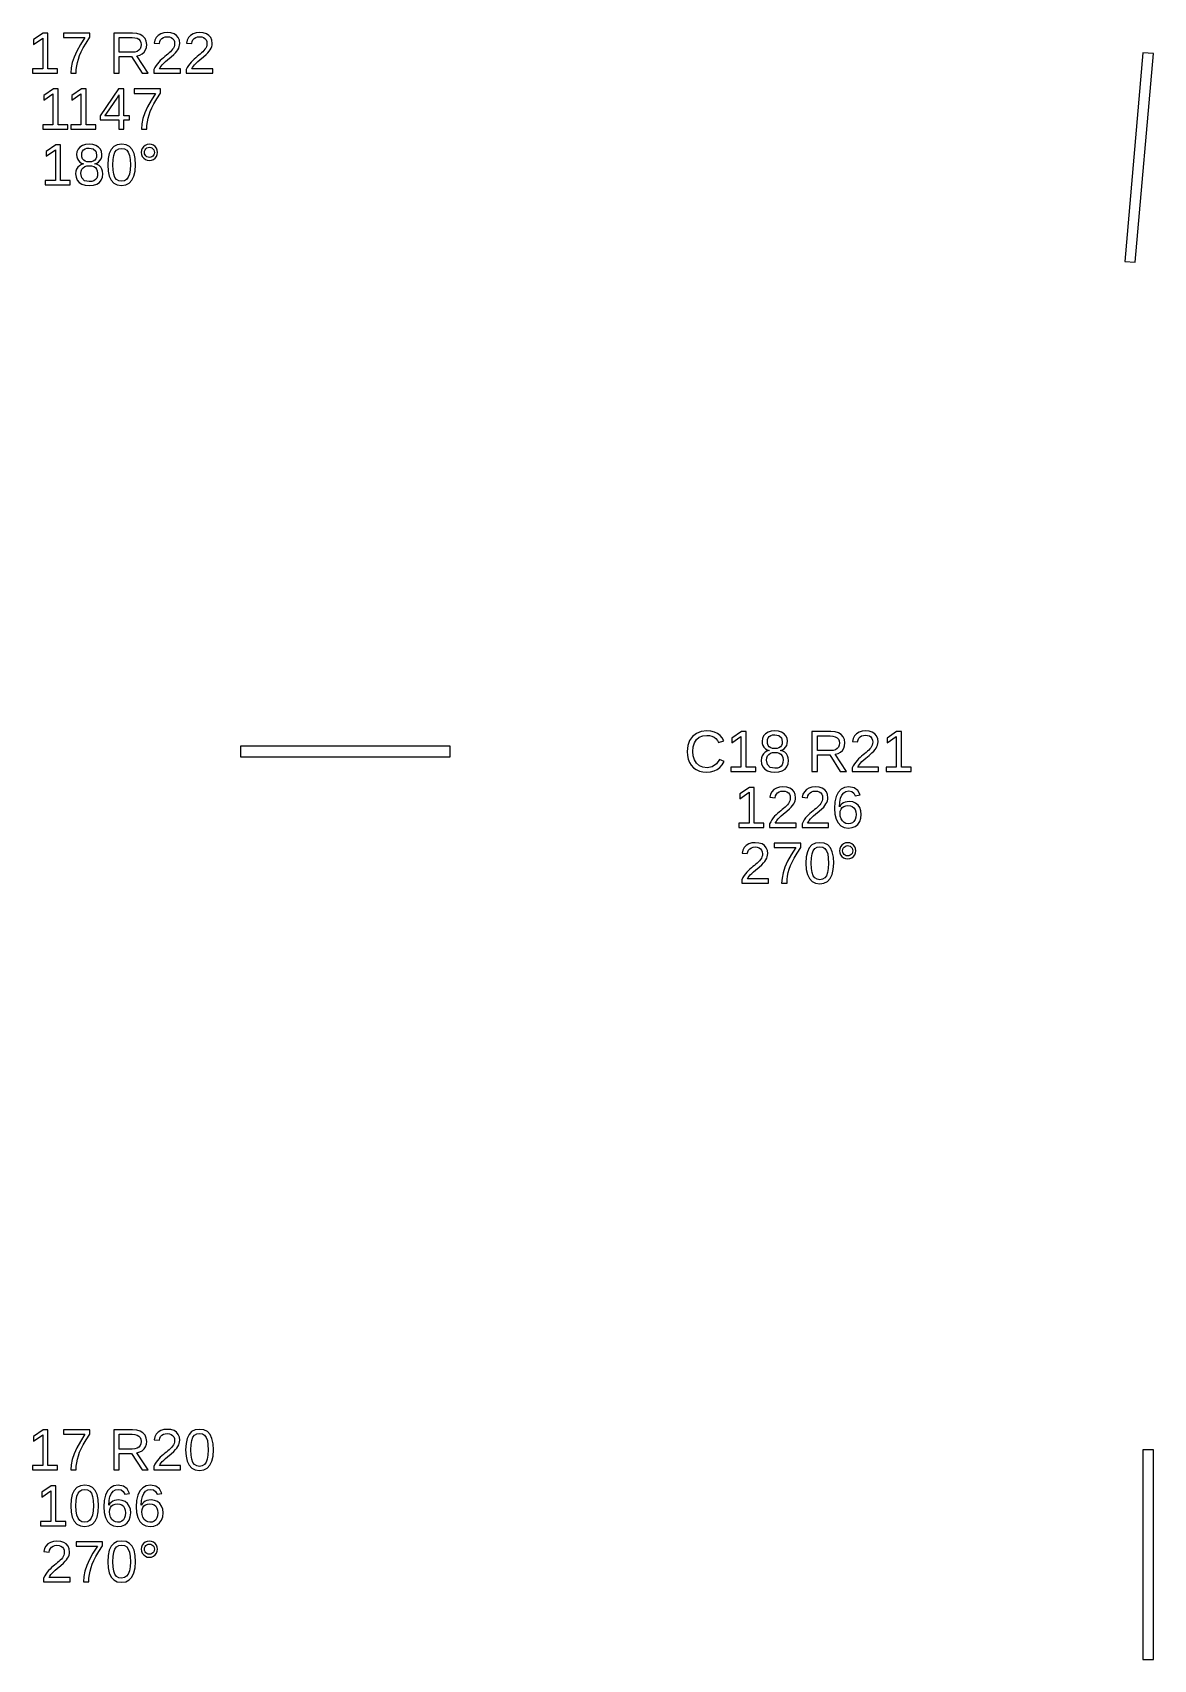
# Model space of a CAD drawing. Extents: x 194 to 2890, y 45 to 1503.
# Drawn here: x 1864.2 to 2024.8, y 445 to 678 of the extents above; entities that cross this region are included whole.
import ezdxf

# ---------------------------------------------------------------- set-up
doc = ezdxf.new("R2010")
doc.units = 0
doc.layers.get('0').update_dxf_attribs({"linetype": 'CONTINUOUS'})

msp = doc.modelspace()

# ---------------------------------------------------------------- linework, layer by layer
for points in [[(1885.39, 672.754), (1882.4, 672.754), (1882.5, 672.946), (1882.63, 673.144), (1882.8, 673.346), (1883, 673.559), (1883.25, 673.789), (1883.54, 674.036), (1884.05, 674.457), (1884.43, 674.797), (1884.7, 675.057), (1884.88, 675.277), (1885.03, 675.496), (1885.15, 675.716), (1885.23, 675.936), (1885.28, 676.157), (1885.3, 676.379), (1885.25, 676.843), (1885.09, 677.23), (1884.84, 677.541), (1884.48, 677.768), (1884.04, 677.904), (1883.5, 677.95), (1883.01, 677.905), (1882.58, 677.769), (1882.21, 677.543), (1881.92, 677.24), (1881.73, 676.876), (1881.63, 676.448), (1882.38, 676.379), (1882.44, 676.663), (1882.56, 676.901), (1882.73, 677.093), (1882.95, 677.235), (1883.21, 677.319), (1883.5, 677.348), (1883.81, 677.319), (1884.06, 677.232), (1884.27, 677.087), (1884.43, 676.89), (1884.52, 676.646), (1884.55, 676.355), (1884.53, 676.13), (1884.48, 675.921), (1884.39, 675.728), (1884.27, 675.547), (1884.13, 675.37), (1883.97, 675.199), (1883.79, 675.031), (1883.59, 674.863), (1883.38, 674.695), (1883.17, 674.522), (1882.95, 674.34), (1882.73, 674.148), (1882.51, 673.943), (1882.3, 673.724), (1882.1, 673.488), (1881.91, 673.233), (1881.74, 672.953), (1881.59, 672.648), (1881.59, 672.132), (1885.39, 672.132)], [(1890.03, 672.754), (1887.04, 672.754), (1887.13, 672.946), (1887.27, 673.144), (1887.43, 673.346), (1887.64, 673.559), (1887.89, 673.789), (1888.18, 674.036), (1888.68, 674.457), (1889.07, 674.797), (1889.33, 675.057), (1889.51, 675.277), (1889.67, 675.496), (1889.78, 675.716), (1889.87, 675.936), (1889.92, 676.157), (1889.94, 676.379), (1889.88, 676.843), (1889.73, 677.23), (1889.47, 677.541), (1889.12, 677.768), (1888.67, 677.904), (1888.14, 677.95), (1887.64, 677.905), (1887.21, 677.769), (1886.85, 677.543), (1886.56, 677.24), (1886.36, 676.876), (1886.26, 676.448), (1887.01, 676.379), (1887.07, 676.663), (1887.19, 676.901), (1887.37, 677.093), (1887.59, 677.235), (1887.84, 677.319), (1888.14, 677.348), (1888.44, 677.319), (1888.7, 677.232), (1888.91, 677.087), (1889.06, 676.89), (1889.15, 676.646), (1889.18, 676.355), (1889.17, 676.13), (1889.11, 675.921), (1889.02, 675.728), (1888.9, 675.547), (1888.76, 675.37), (1888.6, 675.199), (1888.42, 675.031), (1888.23, 674.863), (1888.02, 674.695), (1887.8, 674.522), (1887.58, 674.34), (1887.36, 674.148), (1887.15, 673.943), (1886.94, 673.724), (1886.74, 673.488), (1886.55, 673.233), (1886.38, 672.953), (1886.23, 672.648), (1886.23, 672.132), (1890.03, 672.132)], [(1867.8, 672.754), (1866.41, 672.754), (1866.41, 677.864), (1865.73, 677.864), (1864.37, 676.933), (1864.37, 676.241), (1865.67, 677.165), (1865.67, 672.754), (1864.21, 672.754), (1864.21, 672.132), (1867.8, 672.132)], [(1870.48, 672.655), (1870.54, 673.166), (1870.64, 673.665), (1870.78, 674.161), (1870.96, 674.662), (1871.18, 675.167), (1871.48, 675.739), (1871.89, 676.44), (1872.42, 677.27), (1872.42, 677.864), (1868.63, 677.864), (1868.63, 677.242), (1871.72, 677.242), (1871.06, 676.228), (1870.54, 675.295), (1870.16, 674.445), (1869.9, 673.648), (1869.74, 672.877), (1869.69, 672.132), (1870.46, 672.132)], [(1876.62, 674.512), (1878.4, 674.512), (1879.89, 672.132), (1880.79, 672.132), (1879.16, 674.601), (1879.57, 674.713), (1879.91, 674.896), (1880.19, 675.151), (1880.4, 675.463), (1880.52, 675.821), (1880.56, 676.225), (1880.5, 676.702), (1880.33, 677.104), (1880.03, 677.431), (1879.63, 677.672), (1879.14, 677.816), (1878.54, 677.864), (1875.84, 677.864), (1875.84, 672.132), (1876.62, 672.132)], [(1876.62, 675.126), (1876.62, 677.242), (1878.46, 677.242), (1878.85, 677.213), (1879.18, 677.125), (1879.44, 676.979), (1879.63, 676.778), (1879.74, 676.524), (1879.78, 676.217), (1879.74, 675.898), (1879.63, 675.63), (1879.44, 675.413), (1879.19, 675.254), (1878.87, 675.158), (1878.49, 675.126)], [(2024.75, 674.935), (2023.25, 675.065), (2020.64, 645.18), (2022.13, 645.049)], [(1869.27, 664.756), (1867.87, 664.756), (1867.87, 669.866), (1867.2, 669.866), (1865.84, 668.935), (1865.84, 668.243), (1867.14, 669.166), (1867.14, 664.756), (1865.67, 664.756), (1865.67, 664.133), (1869.27, 664.133)], [(1873.28, 664.756), (1871.89, 664.756), (1871.89, 669.866), (1871.21, 669.866), (1869.86, 668.935), (1869.86, 668.243), (1871.15, 669.166), (1871.15, 664.756), (1869.69, 664.756), (1869.69, 664.133), (1873.28, 664.133)], [(1877.28, 665.431), (1878.08, 665.431), (1878.08, 666.009), (1877.28, 666.009), (1877.28, 669.866), (1876.51, 669.866), (1873.88, 666.001), (1873.88, 665.431), (1876.58, 665.431), (1876.58, 664.133), (1877.28, 664.133)], [(1874.56, 666.009), (1874.62, 666.091), (1874.84, 666.392), (1876.31, 668.556), (1876.35, 668.62), (1876.41, 668.71), (1876.47, 668.825), (1876.53, 668.934), (1876.57, 669.006), (1876.58, 669.04), (1876.58, 666.009)], [(1880.6, 664.656), (1880.66, 665.168), (1880.76, 665.667), (1880.9, 666.163), (1881.08, 666.664), (1881.3, 667.169), (1881.6, 667.741), (1882.01, 668.442), (1882.54, 669.272), (1882.54, 669.866), (1878.75, 669.866), (1878.75, 669.244), (1881.83, 669.244), (1881.18, 668.23), (1880.66, 667.297), (1880.28, 666.447), (1880.02, 665.65), (1879.86, 664.879), (1879.81, 664.133), (1880.58, 664.133)], [(1869.61, 656.754), (1868.21, 656.754), (1868.21, 661.864), (1867.54, 661.864), (1866.18, 660.933), (1866.18, 660.241), (1867.48, 661.165), (1867.48, 656.754), (1866.02, 656.754), (1866.02, 656.132), (1869.61, 656.132)], [(1872.92, 656.099), (1873.4, 656.247), (1873.78, 656.494), (1874.06, 656.828), (1874.23, 657.24), (1874.29, 657.731), (1874.25, 658.087), (1874.15, 658.401), (1873.98, 658.672), (1873.75, 658.891), (1873.47, 659.047), (1873.13, 659.138), (1873.13, 659.155), (1873.42, 659.247), (1873.67, 659.401), (1873.87, 659.614), (1874.03, 659.873), (1874.12, 660.159), (1874.15, 660.473), (1874.09, 660.895), (1873.93, 661.254), (1873.66, 661.551), (1873.29, 661.773), (1872.84, 661.906), (1872.32, 661.95), (1871.81, 661.905), (1871.37, 661.769), (1871, 661.543), (1870.73, 661.244), (1870.57, 660.89), (1870.51, 660.481), (1870.54, 660.167), (1870.63, 659.881), (1870.78, 659.622), (1870.99, 659.407), (1871.23, 659.248), (1871.52, 659.146), (1871.52, 659.13), (1871.21, 659.043), (1870.93, 658.888), (1870.7, 658.666), (1870.52, 658.391), (1870.41, 658.077), (1870.38, 657.722), (1870.44, 657.229), (1870.61, 656.816), (1870.9, 656.486), (1871.29, 656.244), (1871.77, 656.099), (1872.34, 656.05)], [(1877.56, 656.134), (1878.06, 656.387), (1878.45, 656.807), (1878.73, 657.387), (1878.9, 658.118), (1878.96, 659), (1878.91, 659.894), (1878.75, 660.629), (1878.48, 661.205), (1878.1, 661.619), (1877.6, 661.867), (1876.98, 661.95), (1876.35, 661.868), (1875.84, 661.623), (1875.46, 661.213), (1875.19, 660.64), (1875.03, 659.902), (1874.98, 659), (1875.03, 658.114), (1875.2, 657.382), (1875.47, 656.803), (1875.86, 656.385), (1876.35, 656.134), (1876.96, 656.05)], [(1881.25, 659.668), (1881.53, 659.781), (1881.77, 659.968), (1881.96, 660.21), (1882.08, 660.484), (1882.12, 660.79), (1882.08, 661.097), (1881.97, 661.371), (1881.78, 661.612), (1881.53, 661.8), (1881.26, 661.912), (1880.95, 661.95), (1880.64, 661.912), (1880.36, 661.798), (1880.12, 661.608), (1879.93, 661.365), (1879.82, 661.093), (1879.78, 660.79), (1879.82, 660.488), (1879.93, 660.215), (1880.13, 659.972), (1880.37, 659.783), (1880.64, 659.669), (1880.95, 659.631)], [(1872.01, 659.452), (1871.75, 659.538), (1871.54, 659.681), (1871.39, 659.88), (1871.29, 660.13), (1871.26, 660.432), (1871.29, 660.728), (1871.38, 660.971), (1871.53, 661.16), (1871.74, 661.296), (1872, 661.377), (1872.32, 661.405), (1872.91, 661.297), (1873.27, 660.972), (1873.39, 660.432), (1873.36, 660.11), (1873.27, 659.853), (1873.11, 659.661), (1872.91, 659.529), (1872.64, 659.45), (1872.33, 659.423)], [(1876.57, 656.711), (1876.25, 656.9), (1876.02, 657.214), (1875.85, 657.664), (1875.75, 658.259), (1875.72, 659), (1875.75, 659.759), (1875.85, 660.362), (1876.01, 660.806), (1876.25, 661.112), (1876.57, 661.295), (1876.98, 661.356), (1877.38, 661.294), (1877.7, 661.108), (1877.93, 660.798), (1878.09, 660.351), (1878.18, 659.751), (1878.22, 659), (1878.18, 658.271), (1878.08, 657.68), (1877.91, 657.226), (1877.68, 656.905), (1877.36, 656.712), (1876.97, 656.648)], [(1880.76, 660.082), (1880.59, 660.154), (1880.44, 660.274), (1880.32, 660.427), (1880.25, 660.599), (1880.23, 660.79), (1880.25, 660.981), (1880.32, 661.154), (1880.44, 661.307), (1880.59, 661.427), (1880.76, 661.499), (1880.95, 661.523), (1881.14, 661.499), (1881.31, 661.429), (1881.46, 661.311), (1881.58, 661.159), (1881.65, 660.986), (1881.67, 660.79), (1881.65, 660.597), (1881.58, 660.424), (1881.46, 660.271), (1881.31, 660.153), (1881.14, 660.082), (1880.95, 660.058)], [(1871.67, 656.731), (1871.27, 657.126), (1871.14, 657.783), (1871.17, 658.098), (1871.27, 658.365), (1871.45, 658.583), (1871.68, 658.745), (1871.97, 658.842), (1872.32, 658.874), (1872.67, 658.844), (1872.97, 658.754), (1873.21, 658.603), (1873.39, 658.394), (1873.49, 658.126), (1873.53, 657.8), (1873.5, 657.42), (1873.4, 657.115), (1873.23, 656.886), (1873.01, 656.727), (1872.71, 656.631), (1872.34, 656.599)], [(1961.31, 572.093), (1961.81, 572.222), (1962.26, 572.437), (1962.66, 572.734), (1962.99, 573.109), (1963.26, 573.564), (1962.62, 573.881), (1962.15, 573.219), (1961.55, 572.821), (1960.81, 572.689), (1960.23, 572.76), (1959.73, 572.974), (1959.32, 573.33), (1959.01, 573.803), (1958.83, 574.368), (1958.77, 575.024), (1958.83, 575.685), (1959, 576.244), (1959.3, 576.703), (1959.7, 577.043), (1960.19, 577.247), (1960.78, 577.315), (1961.16, 577.286), (1961.51, 577.198), (1961.83, 577.051), (1962.09, 576.848), (1962.31, 576.593), (1962.47, 576.286), (1963.2, 576.53), (1962.97, 576.961), (1962.67, 577.315), (1962.3, 577.592), (1961.86, 577.791), (1961.35, 577.91), (1960.77, 577.95), (1959.96, 577.863), (1959.28, 577.604), (1958.72, 577.173), (1958.31, 576.589), (1958.06, 575.873), (1957.98, 575.024), (1958.02, 574.441), (1958.13, 573.913), (1958.31, 573.44), (1958.56, 573.028), (1958.89, 572.685), (1959.27, 572.41), (1959.72, 572.21), (1960.22, 572.09), (1960.77, 572.05)], [(1967.8, 572.754), (1966.41, 572.754), (1966.41, 577.864), (1965.73, 577.864), (1964.37, 576.933), (1964.37, 576.241), (1965.67, 577.165), (1965.67, 572.754), (1964.21, 572.754), (1964.21, 572.132), (1967.8, 572.132)], [(1971.11, 572.099), (1971.59, 572.247), (1971.98, 572.494), (1972.26, 572.828), (1972.42, 573.24), (1972.48, 573.731), (1972.45, 574.087), (1972.34, 574.401), (1972.17, 574.672), (1971.94, 574.891), (1971.66, 575.047), (1971.32, 575.138), (1971.32, 575.155), (1971.61, 575.247), (1971.86, 575.401), (1972.06, 575.614), (1972.22, 575.873), (1972.31, 576.159), (1972.34, 576.473), (1972.28, 576.895), (1972.12, 577.254), (1971.85, 577.551), (1971.48, 577.773), (1971.04, 577.906), (1970.51, 577.95), (1970, 577.905), (1969.56, 577.769), (1969.19, 577.543), (1968.92, 577.244), (1968.76, 576.89), (1968.7, 576.481), (1968.73, 576.167), (1968.82, 575.881), (1968.97, 575.622), (1969.18, 575.407), (1969.42, 575.248), (1969.71, 575.146), (1969.71, 575.13), (1969.4, 575.043), (1969.13, 574.888), (1968.89, 574.666), (1968.71, 574.391), (1968.61, 574.077), (1968.57, 573.722), (1968.63, 573.229), (1968.8, 572.816), (1969.09, 572.486), (1969.48, 572.244), (1969.96, 572.099), (1970.53, 572.05)], [(1976.62, 574.512), (1978.4, 574.512), (1979.89, 572.132), (1980.79, 572.132), (1979.16, 574.601), (1979.57, 574.713), (1979.91, 574.896), (1980.19, 575.151), (1980.4, 575.463), (1980.52, 575.821), (1980.56, 576.225), (1980.5, 576.702), (1980.33, 577.104), (1980.03, 577.431), (1979.63, 577.672), (1979.14, 577.816), (1978.54, 577.864), (1975.84, 577.864), (1975.84, 572.132), (1976.62, 572.132)], [(1985.39, 572.754), (1982.4, 572.754), (1982.5, 572.946), (1982.63, 573.144), (1982.8, 573.346), (1983, 573.559), (1983.25, 573.789), (1983.54, 574.036), (1984.05, 574.457), (1984.43, 574.797), (1984.7, 575.057), (1984.88, 575.277), (1985.03, 575.496), (1985.15, 575.716), (1985.23, 575.936), (1985.28, 576.157), (1985.3, 576.379), (1985.25, 576.843), (1985.09, 577.23), (1984.84, 577.541), (1984.48, 577.768), (1984.04, 577.904), (1983.5, 577.95), (1983.01, 577.905), (1982.58, 577.769), (1982.21, 577.543), (1981.92, 577.24), (1981.73, 576.876), (1981.63, 576.448), (1982.38, 576.379), (1982.44, 576.663), (1982.56, 576.901), (1982.73, 577.093), (1982.95, 577.235), (1983.21, 577.319), (1983.5, 577.348), (1983.81, 577.319), (1984.06, 577.232), (1984.27, 577.087), (1984.43, 576.89), (1984.52, 576.646), (1984.55, 576.355), (1984.53, 576.13), (1984.48, 575.921), (1984.39, 575.728), (1984.27, 575.547), (1984.13, 575.37), (1983.97, 575.199), (1983.79, 575.031), (1983.59, 574.863), (1983.38, 574.695), (1983.17, 574.522), (1982.95, 574.34), (1982.73, 574.148), (1982.51, 573.943), (1982.3, 573.724), (1982.1, 573.488), (1981.91, 573.233), (1981.74, 572.953), (1981.59, 572.648), (1981.59, 572.132), (1985.39, 572.132)], [(1990.04, 572.754), (1988.64, 572.754), (1988.64, 577.864), (1987.97, 577.864), (1986.61, 576.933), (1986.61, 576.241), (1987.91, 577.165), (1987.91, 572.754), (1986.45, 572.754), (1986.45, 572.132), (1990.04, 572.132)], [(1924, 575.75), (1894, 575.75), (1894, 574.25), (1924, 574.25)], [(1970.21, 575.452), (1969.94, 575.538), (1969.73, 575.681), (1969.58, 575.88), (1969.48, 576.13), (1969.45, 576.432), (1969.48, 576.728), (1969.57, 576.971), (1969.72, 577.16), (1969.93, 577.296), (1970.19, 577.377), (1970.51, 577.405), (1971.1, 577.297), (1971.46, 576.972), (1971.58, 576.432), (1971.55, 576.11), (1971.46, 575.853), (1971.31, 575.661), (1971.1, 575.529), (1970.84, 575.45), (1970.52, 575.423)], [(1976.62, 575.126), (1976.62, 577.242), (1978.46, 577.242), (1978.85, 577.213), (1979.18, 577.125), (1979.44, 576.979), (1979.63, 576.778), (1979.74, 576.524), (1979.78, 576.217), (1979.74, 575.898), (1979.63, 575.63), (1979.44, 575.413), (1979.19, 575.254), (1978.87, 575.158), (1978.49, 575.126)], [(1969.86, 572.731), (1969.46, 573.126), (1969.33, 573.783), (1969.36, 574.098), (1969.47, 574.365), (1969.64, 574.583), (1969.88, 574.745), (1970.17, 574.842), (1970.51, 574.874), (1970.86, 574.844), (1971.16, 574.754), (1971.4, 574.603), (1971.58, 574.394), (1971.68, 574.126), (1971.72, 573.8), (1971.69, 573.42), (1971.59, 573.115), (1971.43, 572.886), (1971.2, 572.727), (1970.9, 572.631), (1970.54, 572.599)], [(1968.96, 564.754), (1967.56, 564.754), (1967.56, 569.864), (1966.89, 569.864), (1965.53, 568.933), (1965.53, 568.241), (1966.83, 569.165), (1966.83, 564.754), (1965.37, 564.754), (1965.37, 564.132), (1968.96, 564.132)], [(1973.58, 564.754), (1970.59, 564.754), (1970.69, 564.946), (1970.82, 565.144), (1970.99, 565.346), (1971.19, 565.559), (1971.44, 565.789), (1971.73, 566.036), (1972.24, 566.457), (1972.62, 566.797), (1972.88, 567.057), (1973.07, 567.277), (1973.22, 567.496), (1973.34, 567.716), (1973.42, 567.936), (1973.47, 568.157), (1973.49, 568.379), (1973.44, 568.843), (1973.28, 569.23), (1973.03, 569.541), (1972.67, 569.768), (1972.23, 569.904), (1971.69, 569.95), (1971.2, 569.905), (1970.77, 569.769), (1970.4, 569.543), (1970.11, 569.24), (1969.92, 568.876), (1969.82, 568.448), (1970.57, 568.379), (1970.63, 568.663), (1970.75, 568.901), (1970.92, 569.093), (1971.14, 569.235), (1971.4, 569.319), (1971.69, 569.348), (1972, 569.319), (1972.25, 569.232), (1972.46, 569.087), (1972.62, 568.89), (1972.71, 568.646), (1972.74, 568.355), (1972.72, 568.13), (1972.67, 567.921), (1972.58, 567.728), (1972.46, 567.547), (1972.32, 567.37), (1972.16, 567.199), (1971.98, 567.031), (1971.78, 566.863), (1971.57, 566.695), (1971.36, 566.522), (1971.14, 566.34), (1970.92, 566.148), (1970.7, 565.943), (1970.49, 565.724), (1970.29, 565.488), (1970.1, 565.233), (1969.93, 564.953), (1969.78, 564.648), (1969.78, 564.132), (1973.58, 564.132)], [(1978.22, 564.754), (1975.22, 564.754), (1975.32, 564.946), (1975.46, 565.144), (1975.62, 565.346), (1975.83, 565.559), (1976.08, 565.789), (1976.37, 566.036), (1976.87, 566.457), (1977.26, 566.797), (1977.52, 567.057), (1977.7, 567.277), (1977.85, 567.496), (1977.97, 567.716), (1978.06, 567.936), (1978.11, 568.157), (1978.13, 568.379), (1978.07, 568.843), (1977.92, 569.23), (1977.66, 569.541), (1977.3, 569.768), (1976.86, 569.904), (1976.33, 569.95), (1975.83, 569.905), (1975.4, 569.769), (1975.04, 569.543), (1974.75, 569.24), (1974.55, 568.876), (1974.45, 568.448), (1975.2, 568.379), (1975.26, 568.663), (1975.38, 568.901), (1975.56, 569.093), (1975.78, 569.235), (1976.03, 569.319), (1976.33, 569.348), (1976.63, 569.319), (1976.89, 569.232), (1977.1, 569.087), (1977.25, 568.89), (1977.34, 568.646), (1977.37, 568.355), (1977.36, 568.13), (1977.3, 567.921), (1977.21, 567.728), (1977.09, 567.547), (1976.95, 567.37), (1976.79, 567.199), (1976.61, 567.031), (1976.42, 566.863), (1976.21, 566.695), (1975.99, 566.522), (1975.77, 566.34), (1975.55, 566.148), (1975.34, 565.943), (1975.13, 565.724), (1974.93, 565.488), (1974.74, 565.233), (1974.57, 564.953), (1974.42, 564.648), (1974.42, 564.132), (1978.22, 564.132)], [(1981.59, 564.108), (1982.04, 564.283), (1982.41, 564.575), (1982.68, 564.967), (1982.85, 565.445), (1982.9, 566.007), (1982.85, 566.528), (1982.7, 566.973), (1982.44, 567.342), (1982.09, 567.618), (1981.67, 567.783), (1981.18, 567.838), (1980.88, 567.817), (1980.6, 567.752), (1980.35, 567.645), (1980.12, 567.496), (1979.94, 567.309), (1979.79, 567.081), (1979.82, 567.761), (1979.94, 568.325), (1980.13, 568.772), (1980.39, 569.096), (1980.71, 569.291), (1981.1, 569.356), (1981.53, 569.278), (1981.84, 569.045), (1982.04, 568.656), (1982.74, 568.782), (1982.41, 569.431), (1981.87, 569.82), (1981.11, 569.95), (1980.5, 569.861), (1980, 569.595), (1979.59, 569.152), (1979.29, 568.544), (1979.12, 567.782), (1979.06, 566.866), (1979.11, 566.022), (1979.29, 565.323), (1979.57, 564.77), (1979.96, 564.37), (1980.46, 564.13), (1981.05, 564.05)], [(1980.71, 564.687), (1980.43, 564.828), (1980.19, 565.063), (1980, 565.372), (1979.9, 565.734), (1979.86, 566.15), (1979.89, 566.474), (1980, 566.749), (1980.17, 566.974), (1980.41, 567.14), (1980.68, 567.239), (1981, 567.273), (1981.34, 567.235), (1981.62, 567.122), (1981.85, 566.935), (1982.02, 566.678), (1982.12, 566.358), (1982.16, 565.975), (1982.12, 565.589), (1982.02, 565.263), (1981.86, 564.996), (1981.63, 564.798), (1981.35, 564.68), (1981.03, 564.64)], [(1969.6, 556.754), (1966.61, 556.754), (1966.71, 556.946), (1966.84, 557.144), (1967.01, 557.346), (1967.21, 557.559), (1967.46, 557.789), (1967.75, 558.036), (1968.26, 558.457), (1968.64, 558.797), (1968.9, 559.057), (1969.09, 559.277), (1969.24, 559.496), (1969.36, 559.716), (1969.44, 559.936), (1969.49, 560.157), (1969.51, 560.379), (1969.46, 560.843), (1969.3, 561.23), (1969.04, 561.541), (1968.69, 561.768), (1968.24, 561.904), (1967.71, 561.95), (1967.21, 561.905), (1966.78, 561.769), (1966.42, 561.543), (1966.13, 561.24), (1965.93, 560.876), (1965.83, 560.448), (1966.58, 560.379), (1966.65, 560.663), (1966.76, 560.901), (1966.94, 561.093), (1967.16, 561.235), (1967.42, 561.319), (1967.71, 561.348), (1968.01, 561.319), (1968.27, 561.232), (1968.48, 561.087), (1968.63, 560.89), (1968.72, 560.646), (1968.75, 560.355), (1968.74, 560.13), (1968.68, 559.921), (1968.59, 559.728), (1968.48, 559.547), (1968.34, 559.37), (1968.17, 559.199), (1967.99, 559.031), (1967.8, 558.863), (1967.59, 558.695), (1967.37, 558.522), (1967.16, 558.34), (1966.94, 558.148), (1966.72, 557.943), (1966.51, 557.724), (1966.31, 557.488), (1966.12, 557.233), (1965.95, 556.953), (1965.8, 556.648), (1965.8, 556.132), (1969.6, 556.132)], [(1972.29, 556.655), (1972.35, 557.166), (1972.45, 557.665), (1972.59, 558.161), (1972.77, 558.662), (1972.99, 559.167), (1973.29, 559.739), (1973.7, 560.44), (1974.23, 561.27), (1974.23, 561.864), (1970.44, 561.864), (1970.44, 561.242), (1973.52, 561.242), (1972.87, 560.228), (1972.35, 559.295), (1971.97, 558.445), (1971.71, 557.648), (1971.55, 556.877), (1971.5, 556.132), (1972.27, 556.132)], [(1977.56, 556.134), (1978.06, 556.387), (1978.45, 556.807), (1978.73, 557.387), (1978.9, 558.118), (1978.96, 559), (1978.91, 559.894), (1978.75, 560.629), (1978.48, 561.205), (1978.1, 561.619), (1977.6, 561.867), (1976.98, 561.95), (1976.35, 561.868), (1975.84, 561.623), (1975.46, 561.213), (1975.19, 560.64), (1975.03, 559.902), (1974.98, 559), (1975.03, 558.114), (1975.2, 557.382), (1975.47, 556.803), (1975.86, 556.385), (1976.35, 556.134), (1976.96, 556.05)], [(1981.25, 559.668), (1981.53, 559.781), (1981.77, 559.968), (1981.96, 560.21), (1982.08, 560.484), (1982.12, 560.79), (1982.08, 561.097), (1981.97, 561.371), (1981.78, 561.612), (1981.53, 561.8), (1981.26, 561.912), (1980.95, 561.95), (1980.64, 561.912), (1980.36, 561.798), (1980.12, 561.608), (1979.93, 561.365), (1979.82, 561.093), (1979.78, 560.79), (1979.82, 560.488), (1979.93, 560.215), (1980.13, 559.972), (1980.37, 559.783), (1980.64, 559.669), (1980.95, 559.631)], [(1980.76, 560.082), (1980.59, 560.154), (1980.44, 560.274), (1980.32, 560.427), (1980.25, 560.599), (1980.23, 560.79), (1980.25, 560.981), (1980.32, 561.154), (1980.44, 561.307), (1980.59, 561.427), (1980.76, 561.499), (1980.95, 561.523), (1981.14, 561.499), (1981.31, 561.429), (1981.46, 561.311), (1981.58, 561.159), (1981.65, 560.986), (1981.67, 560.79), (1981.65, 560.597), (1981.58, 560.424), (1981.46, 560.271), (1981.31, 560.153), (1981.14, 560.082), (1980.95, 560.058)], [(1976.57, 556.711), (1976.25, 556.9), (1976.02, 557.214), (1975.85, 557.664), (1975.75, 558.259), (1975.72, 559), (1975.75, 559.759), (1975.85, 560.362), (1976.01, 560.806), (1976.25, 561.112), (1976.57, 561.295), (1976.98, 561.356), (1977.38, 561.294), (1977.7, 561.108), (1977.93, 560.798), (1978.09, 560.351), (1978.18, 559.751), (1978.22, 559), (1978.18, 558.271), (1978.08, 557.68), (1977.91, 557.226), (1977.68, 556.905), (1977.36, 556.712), (1976.97, 556.648)], [(1867.8, 472.754), (1866.41, 472.754), (1866.41, 477.864), (1865.73, 477.864), (1864.37, 476.933), (1864.37, 476.241), (1865.67, 477.165), (1865.67, 472.754), (1864.21, 472.754), (1864.21, 472.132), (1867.8, 472.132)], [(1870.48, 472.655), (1870.54, 473.166), (1870.64, 473.665), (1870.78, 474.161), (1870.96, 474.662), (1871.18, 475.167), (1871.48, 475.739), (1871.89, 476.44), (1872.42, 477.27), (1872.42, 477.864), (1868.63, 477.864), (1868.63, 477.242), (1871.72, 477.242), (1871.06, 476.228), (1870.54, 475.295), (1870.16, 474.445), (1869.9, 473.648), (1869.74, 472.877), (1869.69, 472.132), (1870.46, 472.132)], [(1876.62, 474.512), (1878.4, 474.512), (1879.89, 472.132), (1880.79, 472.132), (1879.16, 474.601), (1879.57, 474.713), (1879.91, 474.896), (1880.19, 475.151), (1880.4, 475.463), (1880.52, 475.821), (1880.56, 476.225), (1880.5, 476.702), (1880.33, 477.104), (1880.03, 477.431), (1879.63, 477.672), (1879.14, 477.816), (1878.54, 477.864), (1875.84, 477.864), (1875.84, 472.132), (1876.62, 472.132)], [(1885.39, 472.754), (1882.4, 472.754), (1882.5, 472.946), (1882.63, 473.144), (1882.8, 473.346), (1883, 473.559), (1883.25, 473.789), (1883.54, 474.036), (1884.05, 474.457), (1884.43, 474.797), (1884.7, 475.057), (1884.88, 475.277), (1885.03, 475.496), (1885.15, 475.716), (1885.23, 475.936), (1885.28, 476.157), (1885.3, 476.379), (1885.25, 476.843), (1885.09, 477.23), (1884.84, 477.541), (1884.48, 477.768), (1884.04, 477.904), (1883.5, 477.95), (1883.01, 477.905), (1882.58, 477.769), (1882.21, 477.543), (1881.92, 477.24), (1881.73, 476.876), (1881.63, 476.448), (1882.38, 476.379), (1882.44, 476.663), (1882.56, 476.901), (1882.73, 477.093), (1882.95, 477.235), (1883.21, 477.319), (1883.5, 477.348), (1883.81, 477.319), (1884.06, 477.232), (1884.27, 477.087), (1884.43, 476.89), (1884.52, 476.646), (1884.55, 476.355), (1884.53, 476.13), (1884.48, 475.921), (1884.39, 475.728), (1884.27, 475.547), (1884.13, 475.37), (1883.97, 475.199), (1883.79, 475.031), (1883.59, 474.863), (1883.38, 474.695), (1883.17, 474.522), (1882.95, 474.34), (1882.73, 474.148), (1882.51, 473.943), (1882.3, 473.724), (1882.1, 473.488), (1881.91, 473.233), (1881.74, 472.953), (1881.59, 472.648), (1881.59, 472.132), (1885.39, 472.132)], [(1888.72, 472.134), (1889.22, 472.387), (1889.61, 472.807), (1889.89, 473.387), (1890.06, 474.118), (1890.12, 475), (1890.07, 475.894), (1889.9, 476.629), (1889.64, 477.205), (1889.26, 477.619), (1888.76, 477.867), (1888.14, 477.95), (1887.51, 477.868), (1887, 477.623), (1886.62, 477.213), (1886.35, 476.64), (1886.19, 475.902), (1886.14, 475), (1886.19, 474.114), (1886.36, 473.382), (1886.63, 472.803), (1887.02, 472.385), (1887.51, 472.134), (1888.12, 472.05)], [(1876.62, 475.126), (1876.62, 477.242), (1878.46, 477.242), (1878.85, 477.213), (1879.18, 477.125), (1879.44, 476.979), (1879.63, 476.778), (1879.74, 476.524), (1879.78, 476.217), (1879.74, 475.898), (1879.63, 475.63), (1879.44, 475.413), (1879.19, 475.254), (1878.87, 475.158), (1878.49, 475.126)], [(1887.73, 472.711), (1887.41, 472.9), (1887.18, 473.214), (1887.01, 473.664), (1886.91, 474.259), (1886.88, 475), (1886.91, 475.759), (1887.01, 476.362), (1887.17, 476.806), (1887.41, 477.112), (1887.73, 477.295), (1888.14, 477.356), (1888.54, 477.294), (1888.86, 477.108), (1889.09, 476.798), (1889.25, 476.351), (1889.34, 475.751), (1889.37, 475), (1889.34, 474.271), (1889.24, 473.68), (1889.07, 473.226), (1888.83, 472.905), (1888.52, 472.712), (1888.13, 472.648)], [(2024.75, 475), (2023.25, 475), (2023.25, 445), (2024.75, 445)], [(1868.96, 464.754), (1867.56, 464.754), (1867.56, 469.864), (1866.89, 469.864), (1865.53, 468.933), (1865.53, 468.241), (1866.83, 469.165), (1866.83, 464.754), (1865.37, 464.754), (1865.37, 464.132), (1868.96, 464.132)], [(1872.28, 464.134), (1872.78, 464.387), (1873.17, 464.807), (1873.45, 465.387), (1873.62, 466.118), (1873.67, 467), (1873.62, 467.894), (1873.46, 468.629), (1873.19, 469.205), (1872.81, 469.619), (1872.31, 469.867), (1871.7, 469.95), (1871.06, 469.868), (1870.56, 469.623), (1870.17, 469.213), (1869.91, 468.64), (1869.74, 467.902), (1869.69, 467), (1869.75, 466.114), (1869.91, 465.382), (1870.19, 464.803), (1870.57, 464.385), (1871.07, 464.134), (1871.67, 464.05)], [(1871.29, 464.711), (1870.97, 464.9), (1870.73, 465.214), (1870.56, 465.664), (1870.46, 466.259), (1870.43, 467), (1870.46, 467.759), (1870.56, 468.362), (1870.73, 468.806), (1870.97, 469.112), (1871.29, 469.295), (1871.7, 469.356), (1872.09, 469.294), (1872.41, 469.108), (1872.64, 468.798), (1872.8, 468.351), (1872.9, 467.751), (1872.93, 467), (1872.9, 466.271), (1872.8, 465.68), (1872.63, 465.226), (1872.39, 464.905), (1872.07, 464.712), (1871.68, 464.648)], [(1876.95, 464.108), (1877.41, 464.283), (1877.78, 464.575), (1878.05, 464.967), (1878.21, 465.445), (1878.27, 466.007), (1878.22, 466.528), (1878.06, 466.973), (1877.8, 467.342), (1877.46, 467.618), (1877.04, 467.783), (1876.54, 467.838), (1876.24, 467.817), (1875.97, 467.752), (1875.71, 467.645), (1875.49, 467.496), (1875.3, 467.309), (1875.15, 467.081), (1875.19, 467.761), (1875.3, 468.325), (1875.5, 468.772), (1875.76, 469.096), (1876.08, 469.291), (1876.47, 469.356), (1876.89, 469.278), (1877.21, 469.045), (1877.41, 468.656), (1878.11, 468.782), (1877.78, 469.431), (1877.23, 469.82), (1876.47, 469.95), (1875.87, 469.861), (1875.36, 469.595), (1874.96, 469.152), (1874.66, 468.544), (1874.48, 467.782), (1874.42, 466.866), (1874.48, 466.022), (1874.65, 465.323), (1874.94, 464.77), (1875.33, 464.37), (1875.82, 464.13), (1876.42, 464.05)], [(1881.59, 464.108), (1882.04, 464.283), (1882.41, 464.575), (1882.68, 464.967), (1882.85, 465.445), (1882.9, 466.007), (1882.85, 466.528), (1882.7, 466.973), (1882.44, 467.342), (1882.09, 467.618), (1881.67, 467.783), (1881.18, 467.838), (1880.88, 467.817), (1880.6, 467.752), (1880.35, 467.645), (1880.12, 467.496), (1879.94, 467.309), (1879.79, 467.081), (1879.82, 467.761), (1879.94, 468.325), (1880.13, 468.772), (1880.39, 469.096), (1880.71, 469.291), (1881.1, 469.356), (1881.53, 469.278), (1881.84, 469.045), (1882.04, 468.656), (1882.74, 468.782), (1882.41, 469.431), (1881.87, 469.82), (1881.11, 469.95), (1880.5, 469.861), (1880, 469.595), (1879.59, 469.152), (1879.29, 468.544), (1879.12, 467.782), (1879.06, 466.866), (1879.11, 466.022), (1879.29, 465.323), (1879.57, 464.77), (1879.96, 464.37), (1880.46, 464.13), (1881.05, 464.05)], [(1876.07, 464.687), (1875.79, 464.828), (1875.55, 465.063), (1875.37, 465.372), (1875.26, 465.734), (1875.22, 466.15), (1875.26, 466.474), (1875.36, 466.749), (1875.54, 466.974), (1875.77, 467.14), (1876.05, 467.239), (1876.37, 467.273), (1876.7, 467.235), (1876.99, 467.122), (1877.22, 466.935), (1877.39, 466.678), (1877.49, 466.358), (1877.52, 465.975), (1877.49, 465.589), (1877.39, 465.263), (1877.22, 464.996), (1877, 464.798), (1876.72, 464.68), (1876.39, 464.64)], [(1880.71, 464.687), (1880.43, 464.828), (1880.19, 465.063), (1880, 465.372), (1879.9, 465.734), (1879.86, 466.15), (1879.89, 466.474), (1880, 466.749), (1880.17, 466.974), (1880.41, 467.14), (1880.68, 467.239), (1881, 467.273), (1881.34, 467.235), (1881.62, 467.122), (1881.85, 466.935), (1882.02, 466.678), (1882.12, 466.358), (1882.16, 465.975), (1882.12, 465.589), (1882.02, 465.263), (1881.86, 464.996), (1881.63, 464.798), (1881.35, 464.68), (1881.03, 464.64)], [(1869.6, 456.754), (1866.61, 456.754), (1866.71, 456.946), (1866.84, 457.144), (1867.01, 457.346), (1867.21, 457.559), (1867.46, 457.789), (1867.75, 458.036), (1868.26, 458.457), (1868.64, 458.797), (1868.9, 459.057), (1869.09, 459.277), (1869.24, 459.496), (1869.36, 459.716), (1869.44, 459.936), (1869.49, 460.157), (1869.51, 460.379), (1869.46, 460.843), (1869.3, 461.23), (1869.04, 461.541), (1868.69, 461.768), (1868.24, 461.904), (1867.71, 461.95), (1867.21, 461.905), (1866.78, 461.769), (1866.42, 461.543), (1866.13, 461.24), (1865.93, 460.876), (1865.83, 460.448), (1866.58, 460.379), (1866.65, 460.663), (1866.76, 460.901), (1866.94, 461.093), (1867.16, 461.235), (1867.42, 461.319), (1867.71, 461.348), (1868.01, 461.319), (1868.27, 461.232), (1868.48, 461.087), (1868.63, 460.89), (1868.72, 460.646), (1868.75, 460.355), (1868.74, 460.13), (1868.68, 459.921), (1868.59, 459.728), (1868.48, 459.547), (1868.34, 459.37), (1868.17, 459.199), (1867.99, 459.031), (1867.8, 458.863), (1867.59, 458.695), (1867.37, 458.522), (1867.16, 458.34), (1866.94, 458.148), (1866.72, 457.943), (1866.51, 457.724), (1866.31, 457.488), (1866.12, 457.233), (1865.95, 456.953), (1865.8, 456.648), (1865.8, 456.132), (1869.6, 456.132)], [(1872.29, 456.655), (1872.35, 457.166), (1872.45, 457.665), (1872.59, 458.161), (1872.77, 458.662), (1872.99, 459.167), (1873.29, 459.739), (1873.7, 460.44), (1874.23, 461.27), (1874.23, 461.864), (1870.44, 461.864), (1870.44, 461.242), (1873.52, 461.242), (1872.87, 460.228), (1872.35, 459.295), (1871.97, 458.445), (1871.71, 457.648), (1871.55, 456.877), (1871.5, 456.132), (1872.27, 456.132)], [(1877.56, 456.134), (1878.06, 456.387), (1878.45, 456.807), (1878.73, 457.387), (1878.9, 458.118), (1878.96, 459), (1878.91, 459.894), (1878.75, 460.629), (1878.48, 461.205), (1878.1, 461.619), (1877.6, 461.867), (1876.98, 461.95), (1876.35, 461.868), (1875.84, 461.623), (1875.46, 461.213), (1875.19, 460.64), (1875.03, 459.902), (1874.98, 459), (1875.03, 458.114), (1875.2, 457.382), (1875.47, 456.803), (1875.86, 456.385), (1876.35, 456.134), (1876.96, 456.05)], [(1876.57, 456.711), (1876.25, 456.9), (1876.02, 457.214), (1875.85, 457.664), (1875.75, 458.259), (1875.72, 459), (1875.75, 459.759), (1875.85, 460.362), (1876.01, 460.806), (1876.25, 461.112), (1876.57, 461.295), (1876.98, 461.356), (1877.38, 461.294), (1877.7, 461.108), (1877.93, 460.798), (1878.09, 460.351), (1878.18, 459.751), (1878.22, 459), (1878.18, 458.271), (1878.08, 457.68), (1877.91, 457.226), (1877.68, 456.905), (1877.36, 456.712), (1876.97, 456.648)], [(1881.25, 459.668), (1881.53, 459.781), (1881.77, 459.968), (1881.96, 460.21), (1882.08, 460.484), (1882.12, 460.79), (1882.08, 461.097), (1881.97, 461.371), (1881.78, 461.612), (1881.53, 461.8), (1881.26, 461.912), (1880.95, 461.95), (1880.64, 461.912), (1880.36, 461.798), (1880.12, 461.608), (1879.93, 461.365), (1879.82, 461.093), (1879.78, 460.79), (1879.82, 460.488), (1879.93, 460.215), (1880.13, 459.972), (1880.37, 459.783), (1880.64, 459.669), (1880.95, 459.631)], [(1880.76, 460.082), (1880.59, 460.154), (1880.44, 460.274), (1880.32, 460.427), (1880.25, 460.599), (1880.23, 460.79), (1880.25, 460.981), (1880.32, 461.154), (1880.44, 461.307), (1880.59, 461.427), (1880.76, 461.499), (1880.95, 461.523), (1881.14, 461.499), (1881.31, 461.429), (1881.46, 461.311), (1881.58, 461.159), (1881.65, 460.986), (1881.67, 460.79), (1881.65, 460.597), (1881.58, 460.424), (1881.46, 460.271), (1881.31, 460.153), (1881.14, 460.082), (1880.95, 460.058)]]:
    msp.add_lwpolyline(points, close=True)

doc.saveas('drawing.dxf')
